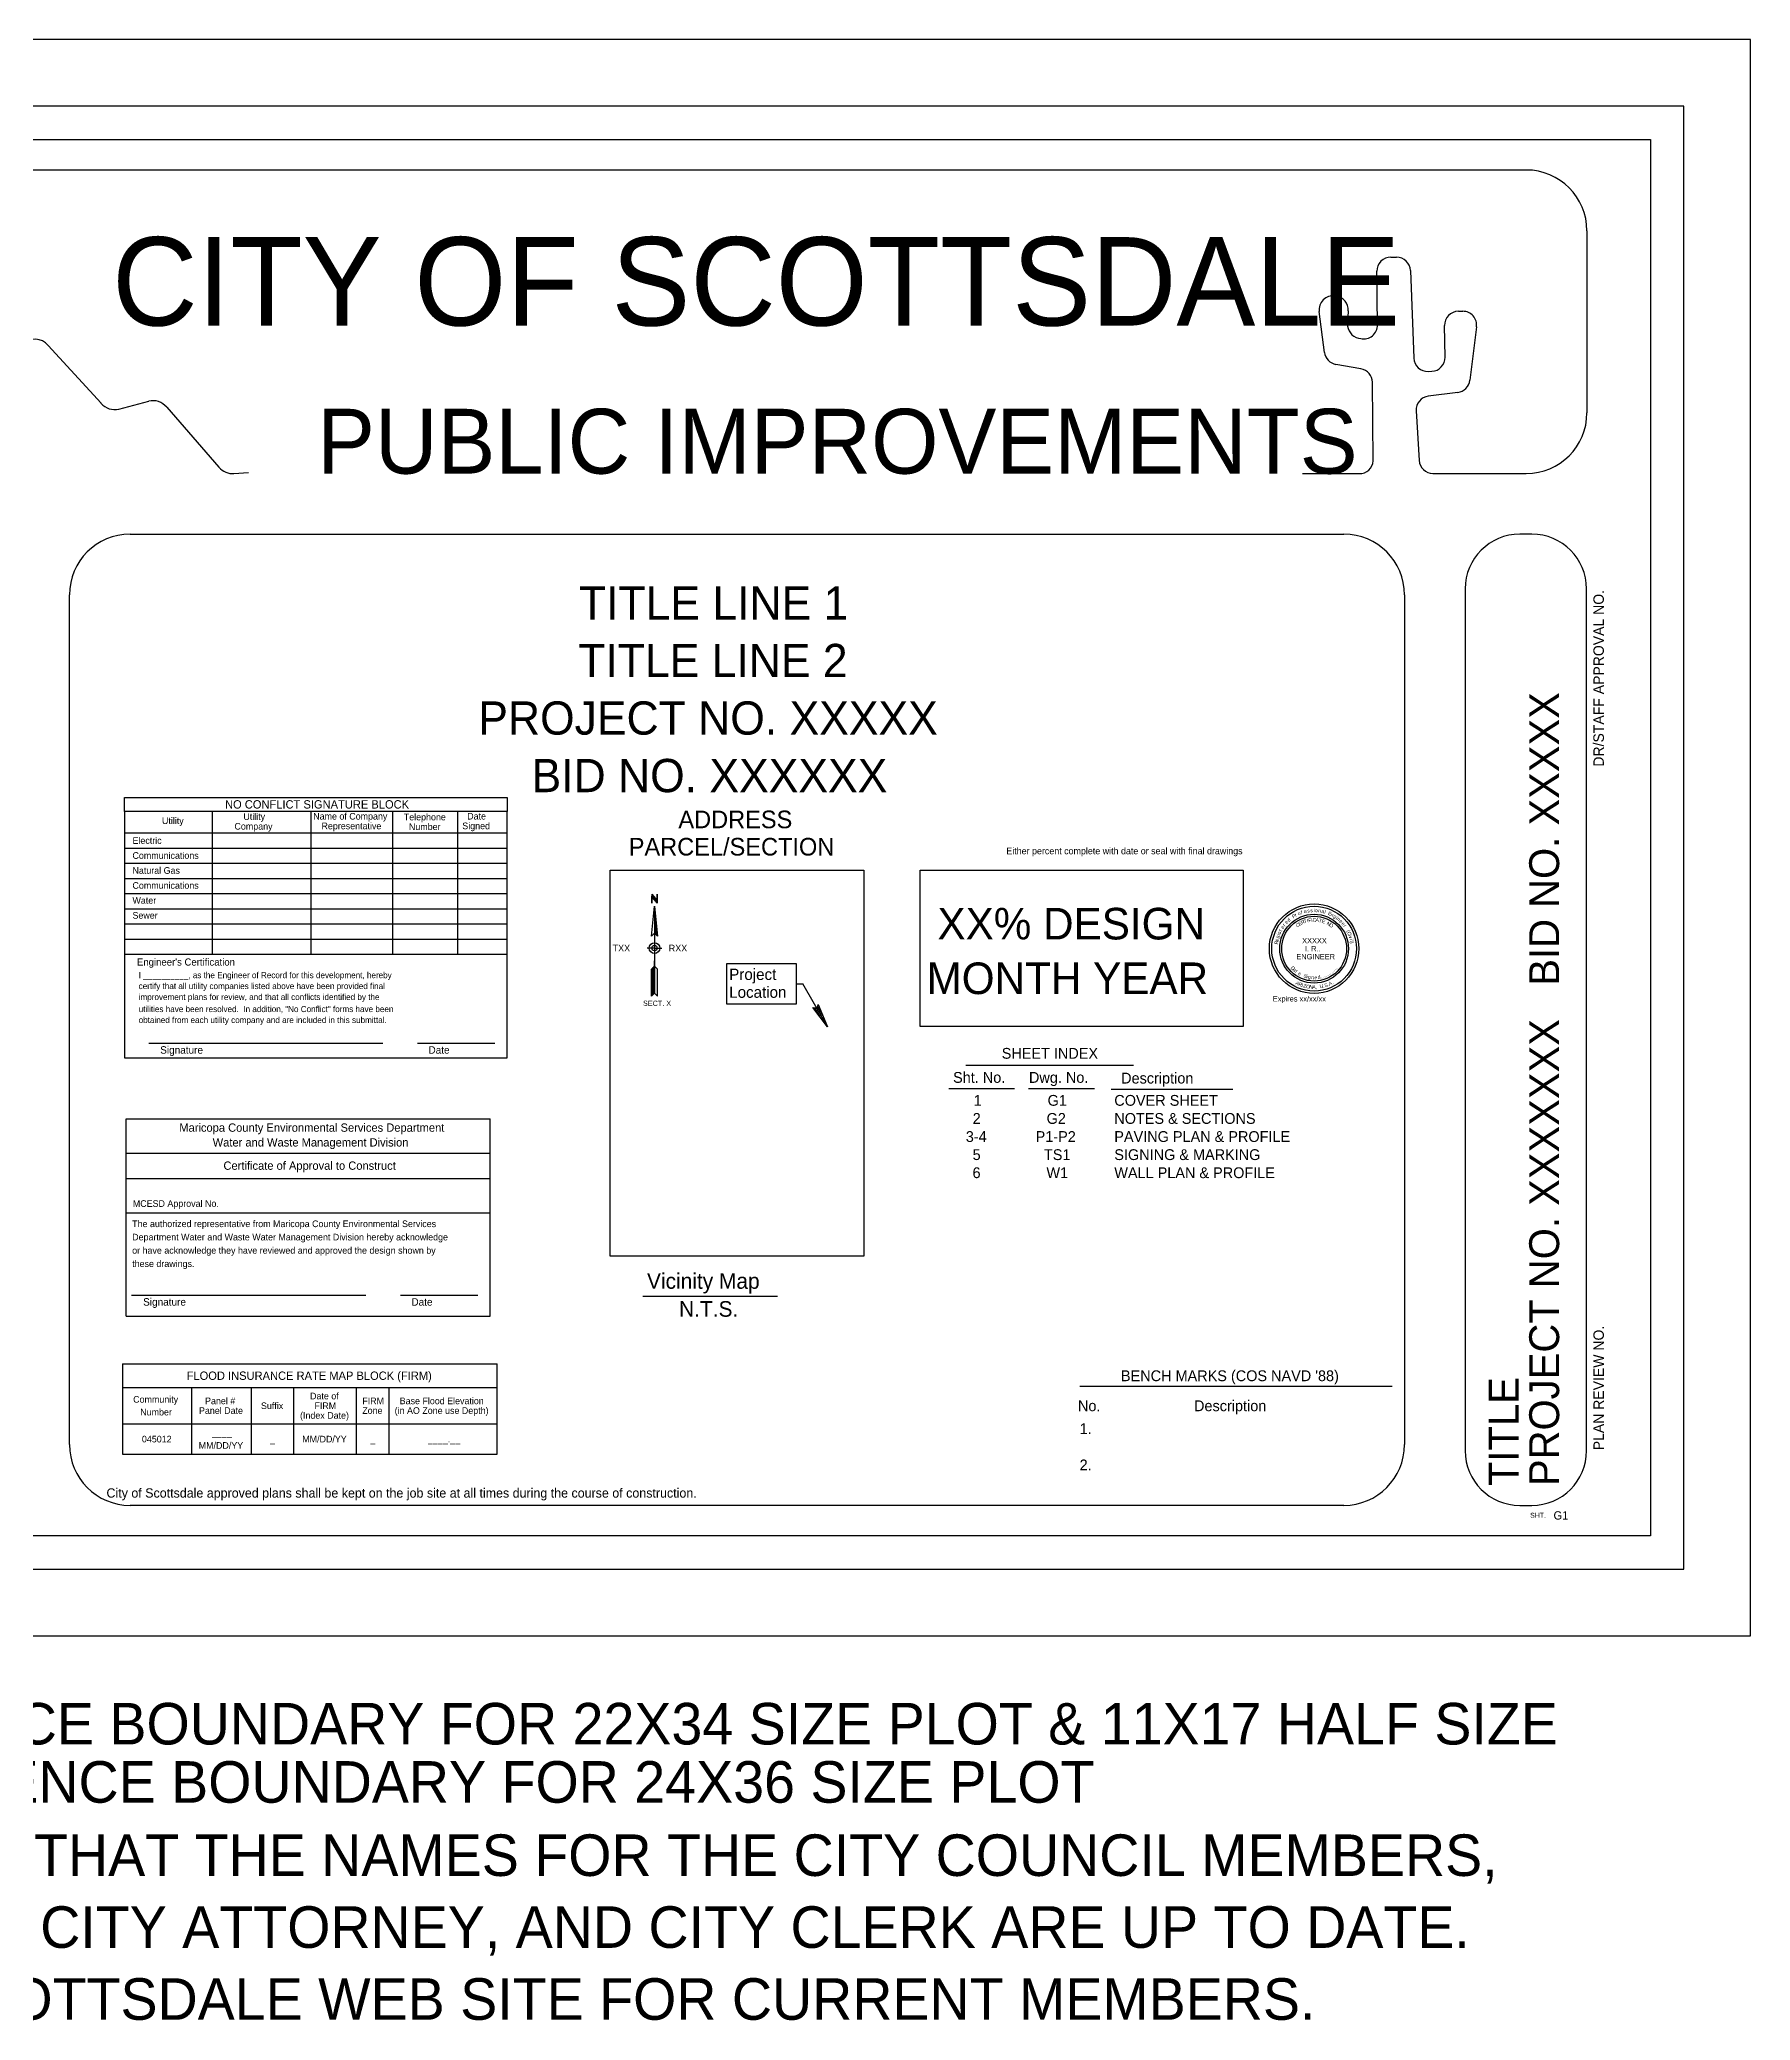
# Model space of a CAD drawing. Extents: x 715005 to 715902, y 929121 to 929716.
# Drawn here: x 715388 to 715902, y 929121 to 929716 of the extents above; entities that cross this region are included whole.
import ezdxf

# ---------------------------------------------------------------- set-up
doc = ezdxf.new("R2010")
doc.units = 0
for name, color, linetype in [('2', 7, 'Continuous'), ('25', 7, 'Continuous'), ('4', 7, 'Continuous'), ('56', 7, 'Continuous'), ('57', 7, 'Continuous'), ('59', 7, 'Continuous'), ('6', 7, 'Continuous'), ('61', 7, 'Continuous'), ('62', 7, 'Continuous'), ('Default', 7, 'Continuous')]:
    doc.layers.add(name, color=color, linetype=linetype)

# ---------------------------------------------------------------- blocks, each defined once
blk = doc.blocks.new('M')
at = {"layer": 'Default'}
for points in [[(24.53, 6.98), (42.7, 21.21)], [(47.66, 20.99), (57.88, 11.46)], [(61.31, 10.52), (67.14, 11.81)], [(70.64, 10.81), (80.73, 0.96)], [(2.35, 0.86), (12.51, 9.12)], [(17.44, 9.04), (19.66, 7.11)], [(-6.33, -0.1), (0, 0)], [(83.65, -0.12), (86.5, 0.06)]]:
    blk.add_lwpolyline(points, dxfattribs=at)
for centre, radius, start, end in [((45.05, 18.2), 3.83, 46.9785, 128.0616), ((14.92, 6.15), 3.83, 48.9662, 129.1291), ((60.49, 14.26), 3.83, 226.9785, 282.4418), ((67.97, 8.07), 3.82, 45.6743, 102.4418), ((22.17, 9.99), 3.83, 228.9662, 308.0616), ((-0.06, 3.82), 3.83, 270.927, 309.1291), ((83.4, 3.69), 3.82, 225.6743, 273.7079)]:
    blk.add_arc(centre, radius, start, end, dxfattribs=at)

msp = doc.modelspace()

# ---------------------------------------------------------------- linework, layer by layer
at = {"layer": '2'}
for p, q in [((715615.39, 929432.39), (715617.24, 929432.39)), ((715624.69, 929419.49), (715617.24, 929432.39)), ((715666.3, 929407.96), (715716.68, 929407.96)), ((715661.19, 929400.92), (715680.96, 929400.92)), ((715685.18, 929400.92), (715704.95, 929400.92)), ((715710.05, 929400.71), (715746.64, 929400.71)), ((715569.17, 929338.42), (715609.65, 929338.42)), ((715700.56, 929311.37), (715794.57, 929311.37))]:
    msp.add_line(p, q, dxfattribs=at)
for points in [[(715594.35, 929426.37), (715615.39, 929426.37), (715615.39, 929438.42), (715594.35, 929438.42)], [(715621.54, 929424.95), (715621.87, 929426.18), (715624.69, 929419.49), (715620.31, 929425.28)]]:
    msp.add_lwpolyline(points, close=True, dxfattribs=at)
msp.add_lwpolyline([(715623.28, 929422.83), (715621.7, 929425.56), (715621.54, 929424.95), (715620.92, 929425.11), (715622.5, 929422.38), (715622.5, 929422.38)], dxfattribs=at)
at = {"layer": '25'}
for p, q in [((715572.65, 929443.11), (715570.4, 929443.11)), ((715572.65, 929443.11), (715574.9, 929443.11)), ((715572.65, 929430.06), (715572.65, 929439.25))]:
    msp.add_line(p, q, dxfattribs=at)
for points in [[(715573.4, 929457.48), (715573.4, 929459.31), (715573.46, 929459.31), (715573.46, 929456.61), (715573.34, 929456.75), (715573.34, 929457.56), (715573.22, 929457.7), (715573.22, 929456.89), (715573.1, 929457.03), (715573.1, 929457.84), (715572.98, 929457.98), (715572.98, 929457.17), (715572.86, 929457.31), (715572.86, 929458.12), (715572.75, 929458.25), (715572.75, 929457.44), (715572.63, 929457.58), (715572.63, 929458.39), (715572.51, 929458.53), (715572.51, 929457.72), (715572.39, 929457.86), (715572.39, 929458.67), (715572.27, 929458.81), (715572.27, 929458), (715572.15, 929458.14), (715572.15, 929458.95), (715572.03, 929459.09), (715572.03, 929458.28), (715571.91, 929458.41), (715571.91, 929459.22), (715571.84, 929459.31), (715571.84, 929456.61), (715571.89, 929456.61), (715571.89, 929458.44), (715573.46, 929456.61), (715573.46, 929457.42), (715571.91, 929459.22)], [(715572.65, 929447.61), (715571.75, 929446.71), (715572.65, 929455.71), (715573.55, 929446.71), (715573.48, 929446.78), (715573.48, 929447.39), (715573.36, 929448.58), (715573.36, 929446.9), (715573.24, 929447.02), (715573.24, 929449.77), (715573.12, 929450.96), (715573.12, 929447.14), (715573.01, 929447.29), (715573.01, 929452.15), (715572.89, 929453.34), (715572.89, 929447.37), (715572.77, 929447.49), (715572.77, 929454.52), (715572.65, 929455.71), (715572.65, 929447.61), (715573.55, 929446.71), (715572.65, 929447.61), (715572.65, 929429.61), (715573.55, 929428.71), (715573.55, 929436.81), (715572.65, 929437.71), (715571.75, 929436.81), (715571.75, 929428.71), (715572.65, 929429.61), (715572.58, 929429.54), (715572.58, 929437.64), (715572.46, 929437.53), (715572.46, 929429.43), (715572.34, 929429.31), (715572.34, 929437.41), (715572.22, 929437.29), (715572.22, 929429.19), (715572.11, 929429.07), (715572.11, 929437.17), (715571.99, 929437.05), (715571.99, 929428.95), (715571.87, 929428.83), (715571.87, 929436.93)]]:
    msp.add_lwpolyline(points, dxfattribs=at)
for points in [[(715571.89, 929458.44), (715571.91, 929459.22), (715573.46, 929457.42), (715573.46, 929456.61)], [(715572.65, 929447.61), (715573.55, 929446.71), (715572.65, 929455.71)], [(715572.65, 929429.61), (715571.75, 929428.71), (715571.75, 929436.81), (715572.65, 929437.71)]]:
    msp.add_lwpolyline(points, close=True, dxfattribs=at)
for radius in [1.62, 0.81]:
    msp.add_circle((715572.65, 929443.11), radius, dxfattribs=at)
at = {"layer": '56'}
msp.add_line((715882.27, 929696.33), (715882.27, 929696.33), dxfattribs=at)
msp.add_lwpolyline([(715202.27, 929256.33), (715882.27, 929256.33), (715882.27, 929696.33), (715202.27, 929696.33)], close=True, dxfattribs=at)
at = {"layer": '57'}
msp.add_line((715902.27, 929716.33), (715902.27, 929716.33), dxfattribs=at)
msp.add_lwpolyline([(715182.27, 929236.33), (715902.27, 929236.33), (715902.27, 929716.33), (715182.27, 929716.33)], close=True, dxfattribs=at)
at = {"layer": '59'}
for p, q in [((715439.64, 929484.16), (715439.64, 929441.26)), ((715469.23, 929484.16), (715469.23, 929441.26)), ((715493.82, 929484.16), (715493.82, 929441.26)), ((715513.36, 929484.16), (715513.36, 929441.26)), ((715413.27, 929477.77), (715528.34, 929477.77)), ((715413.27, 929473.21), (715528.34, 929473.21)), ((715413.27, 929468.64), (715528.34, 929468.64)), ((715413.27, 929464.08), (715528.34, 929464.08)), ((715413.27, 929459.52), (715528.34, 929459.52)), ((715413.27, 929454.95), (715528.34, 929454.95)), ((715413.27, 929450.39), (715528.34, 929450.39)), ((715413.27, 929445.83), (715528.34, 929445.83)), ((715413.27, 929441.26), (715528.34, 929441.26)), ((715420.5, 929414.54), (715490.94, 929414.54)), ((715501.36, 929414.54), (715524.59, 929414.54)), ((715413.7, 929332.48), (715413.7, 929391.74)), ((715413.7, 929391.74), (715523.21, 929391.74)), ((715523.21, 929332.48), (715523.21, 929391.74)), ((715413.7, 929381.45), (715467.25, 929381.45)), ((715467.25, 929381.45), (715523.21, 929381.45)), ((715413.7, 929373.8), (715523.21, 929373.8)), ((715413.7, 929363.48), (715523.21, 929363.48)), ((715415.37, 929338.76), (715485.81, 929338.76)), ((715496.23, 929338.76), (715519.46, 929338.76)), ((715413.7, 929332.48), (715523.21, 929332.48)), ((715412.59, 929318.09), (715525.3, 929318.09)), ((715412.59, 929318.09), (715412.59, 929310.97)), ((715525.3, 929310.97), (715525.3, 929318.09)), ((715412.59, 929310.97), (715412.59, 929300.02)), ((715412.59, 929310.97), (715433.39, 929310.97)), ((715433.39, 929310.97), (715451.31, 929310.97)), ((715433.39, 929310.97), (715433.39, 929290.89)), ((715451.31, 929310.97), (715464.05, 929310.97)), ((715451.31, 929310.97), (715451.31, 929290.89)), ((715464.05, 929310.97), (715482.94, 929310.97)), ((715464.05, 929310.97), (715464.05, 929290.89)), ((715482.94, 929310.97), (715492.83, 929310.97)), ((715482.94, 929310.97), (715482.94, 929290.89)), ((715492.83, 929310.97), (715525.3, 929310.97)), ((715492.83, 929290.89), (715492.83, 929310.97)), ((715525.3, 929300.02), (715525.3, 929310.97)), ((715412.59, 929300.02), (715525.3, 929300.02)), ((715412.59, 929300.02), (715412.59, 929290.89)), ((715525.3, 929290.89), (715525.3, 929300.02)), ((715412.59, 929290.89), (715525.3, 929290.89))]:
    msp.add_line(p, q, dxfattribs=at)
for points in [[(715528.34, 929484.16), (715413.27, 929484.16), (715413.27, 929488.44), (715528.34, 929488.44)], [(715413.27, 929410.1), (715528.34, 929410.1), (715528.34, 929484.16), (715413.27, 929484.16)]]:
    msp.add_lwpolyline(points, close=True, dxfattribs=at)
at = {"layer": '6'}
for p, q in [((715414.92, 929567.59), (715779.99, 929567.59)), ((715836.57, 929567.59), (715832.92, 929567.59)), ((715396.66, 929293.79), (715396.66, 929549.34)), ((715798.24, 929549.34), (715798.24, 929293.79)), ((715816.49, 929551.16), (715816.49, 929291.96)), ((715853, 929291.96), (715853, 929551.16)), ((715779.99, 929275.53), (715414.92, 929275.53)), ((715832.92, 929275.53), (715836.57, 929275.53))]:
    msp.add_line(p, q, dxfattribs=at)
for points in [[(715269, 929677.12), (715834.86, 929677.12)], [(715853.12, 929658.86), (715853.12, 929604.1)], [(715794.12, 929650.9), (715795.83, 929650.9)], [(715790.14, 929630.56), (715789.93, 929646.65)], [(715800.02, 929646.87), (715801.03, 929620.55)], [(715777.27, 929639.24), (715777.67, 929639.19)], [(715774.17, 929622.25), (715772.59, 929634.55)], [(715781.32, 929634.79), (715781.09, 929630.89)], [(715814.45, 929634.63), (715815.75, 929634.63)], [(715784.39, 929626.55), (715785.06, 929626.41)], [(715810.44, 929620.83), (715810.26, 929630.37)], [(715819.91, 929629.92), (715817.91, 929613.88)], [(715785.11, 929617.35), (715777.6, 929618.66)], [(715788.83, 929589.68), (715788.58, 929613.27)], [(715805.4, 929616.53), (715806.43, 929616.57)], [(715814.28, 929610.24), (715805.4, 929609.11)], [(715801.75, 929604.71), (715802.62, 929589.8)], [(715767.58, 929585.86), (715784.64, 929585.86)], [(715806.8, 929585.86), (715829.47, 929585.86)]]:
    msp.add_lwpolyline(points, dxfattribs=at)
for points in [[(715559.28, 929466.51), (715635.62, 929466.51), (715635.62, 929350.49), (715559.28, 929350.49)], [(715652.51, 929466.56), (715749.67, 929466.56), (715749.67, 929419.53), (715652.51, 929419.53)]]:
    msp.add_lwpolyline(points, close=True, dxfattribs=at)
for centre, radius, start, end in [((715834.86, 929658.86), 18.25, 0, 90), ((715794.12, 929646.71), 4.19, 90, 180.754), ((715795.83, 929646.71), 4.19, 2.20566, 90), ((715776.74, 929635.08), 4.19, 82.79312, 187.31681), ((715777.14, 929635.03), 4.19, 356.66905, 82.79312), ((715814.45, 929630.44), 4.19, 90, 181.06116), ((715815.75, 929630.44), 4.19, 352.88563, 90), ((715785.28, 929630.65), 4.19, 176.66905, 257.71647), ((715785.95, 929630.5), 4.19, 257.71647, 0.754), ((715778.32, 929622.79), 4.19, 187.31681, 260.09636), ((715805.22, 929620.71), 4.19, 182.20566, 272.48477), ((715806.25, 929620.76), 4.19, 272.48477, 1.06116), ((715784.39, 929613.22), 4.19, 0.61692, 80.09636), ((715813.75, 929614.4), 4.19, 277.26277, 352.88563), ((715805.93, 929604.96), 4.19, 97.26277, 183.34657), ((715834.86, 929604.1), 18.25, 270, 0), ((715784.84, 929589.84), 3.99, 267.04461, 357.66154), ((715806.8, 929590.05), 4.19, 183.34657, 270), ((715839.97, 933408.3), 3822.45, 269.84267, 269.92343), ((715414.92, 929549.34), 18.25, 90, 180), ((715779.99, 929549.34), 18.25, 0, 90), ((715832.92, 929551.16), 16.43, 90, 180), ((715836.57, 929551.16), 16.43, 0, 90), ((715414.92, 929293.79), 18.25, 180, 270), ((715779.99, 929293.79), 18.25, 270, 0), ((715832.92, 929291.96), 16.43, 180, 270), ((715836.57, 929291.96), 16.43, 270, 0)]:
    msp.add_arc(centre, radius, start, end, dxfattribs=at)
at = {"layer": '61'}
for radius in [13.45, 12.74, 10.34, 9.75]:
    msp.add_circle((715771.05, 929442.95), radius, dxfattribs=at)
at = {"layer": '62'}
msp.add_lwpolyline([(715232.27, 929686.33), (715872.27, 929686.33), (715872.27, 929266.33), (715232.27, 929266.33)], close=True, dxfattribs=at)

# ---------------------------------------------------------------- block references
at = {"layer": '6', "xscale": 1.5515468474409448, "yscale": 1.825349232283465}
msp.add_blockref('M', (715316.36, 929586.03), dxfattribs=at)

# ---------------------------------------------------------------- texts
at = {"layer": '2'}
for s, height, p in [('TITLE LINE 1', 10, (715549.93, 929541.91)), ('TITLE LINE 2', 10, (715549.72, 929524.61)), ('PROJECT NO. XXXXX', 10, (715519.65, 929507.31)), ('BID NO. XXXXXX', 10, (715535.67, 929490.01)), ('ADDRESS', 5.3, (715579.83, 929479.17)), ('PARCEL/SECTION', 5.3, (715564.9, 929470.96)), ('XX% DESIGN', 9.5, (715657.75, 929445.72)), ('Project', 3.4, (715595.13, 929433.53)), ('MONTH YEAR', 9.5, (715654.47, 929429.29)), ('Location', 3.4, (715595.13, 929428.17)), ('SHEET INDEX', 3.25, (715677.08, 929409.85)), ('Sht. No.', 3.25, (715662.45, 929402.6)), ('Dwg. No.', 3.25, (715685.28, 929402.6)), ('Description', 3.25, (715713, 929402.39)), ('1', 3.25, (715668.66, 929395.7)), ('G1', 3.25, (715690.89, 929395.7)), ('COVER SHEET', 3.25, (715710.95, 929395.7)), ('2', 3.25, (715668.35, 929390.26)), ('G2', 3.25, (715690.58, 929390.26)), ('NOTES & SECTIONS', 3.25, (715710.95, 929390.26)), ('3-4', 3.25, (715666.28, 929384.82)), ('P1-P2', 3.25, (715687.29, 929384.82)), ('PAVING PLAN & PROFILE', 3.25, (715710.95, 929384.82)), ('5', 3.25, (715668.33, 929379.38)), ('TS1', 3.25, (715689.8, 929379.38)), ('SIGNING & MARKING', 3.25, (715710.95, 929379.38)), ('6', 3.25, (715668.31, 929373.94)), ('W1', 3.25, (715690.54, 929373.94)), ('WALL PLAN & PROFILE', 3.25, (715710.95, 929373.94)), ('Vicinity Map', 4.7, (715570.39, 929340.66)), ('N.T.S.', 4.7, (715580.04, 929332.26)), ("BENCH MARKS (COS NAVD '88)", 3.25, (715712.95, 929312.88)), ('No.', 3.25, (715700.02, 929303.85)), ('Description', 3.25, (715734.93, 929303.85)), ('1.', 3.25, (715700.52, 929296.96)), ('2.', 3.25, (715700.52, 929286.07)), ('City of Scottsdale approved plans shall be kept on the job site at all times during the course of construction.', 2.8, (715407.81, 929277.86)), ('ALWAYS VERIFY THAT THE NAMES FOR THE CITY COUNCIL MEMBERS,', 12.5, (715246.71, 929164.08)), (' CITY MANAGER, CITY ATTORNEY, AND CITY CLERK ARE UP TO DATE.', 12.5, (715246.71, 929142.46)), ('SEE CITY OF SCOTTSDALE WEB SITE FOR CURRENT MEMBERS. ', 12.5, (715246.71, 929120.83))]:
    msp.add_text(s, height=height, dxfattribs=at).set_placement(p)
for s, p in [('PROJECT NO. XXXXXXX   BID NO. XXXXX', (715844.75, 929281.34)), ('TITLE', (715832.56, 929281.34))]:
    msp.add_text(s, height=9, rotation=90, dxfattribs=at).set_placement(p)
at = {"layer": '25'}
for s, height, rotation, p in [('     TXX', 2.025, 359.99993, (715556.29, 929442.1)), ('RXX   ', 2.025, 359.9998, (715576.92, 929442.1)), ('SECT. X', 1.575, 359.99994, (715569.19, 929425.74))]:
    msp.add_text(s, height=height, rotation=rotation, dxfattribs=at).set_placement(p)
at = {"layer": '4'}
for s, height, p in [('CITY OF SCOTTSDALE', 26.6, (715409.51, 929630.33)), ('PUBLIC IMPROVEMENTS', 19.5, (715471.16, 929585.8))]:
    msp.add_text(s, height=height, dxfattribs=at).set_placement(p)
at = {"layer": '56'}
msp.add_text('USE INSIDE FENCE BOUNDARY FOR 22X34 SIZE PLOT & 11X17 HALF SIZE', height=12.5, dxfattribs=at).set_placement((715248.01, 929203.62))
at = {"layer": '57'}
msp.add_text('USE OUTSIDE FENCE BOUNDARY FOR 24X36 SIZE PLOT', height=12.5, dxfattribs=at).set_placement((715248.01, 929186.11))
at = {"layer": '59'}
for s, height, p in [('Utility', 2, (715424.5, 929480.42)), ('NO CONFLICT SIGNATURE BLOCK', 2.5, (715443.47, 929485.09)), ('Utility', 2, (715448.98, 929481.66)), ('Name of Company', 2, (715469.99, 929481.77)), ('Telephone', 2, (715497.24, 929481.53)), ('Date', 2, (715516.31, 929481.79)), ('Electric', 2, (715415.63, 929474.46)), ('Company', 2, (715446.31, 929478.75)), ('Representative', 2, (715472.49, 929478.85)), ('Number', 2, (715498.78, 929478.62)), ('Signed', 2, (715514.84, 929478.87)), ('Communications', 2, (715415.63, 929469.96)), ('Natural Gas', 2, (715415.63, 929465.46)), ('Water', 2, (715415.63, 929456.46)), ('Communications', 2, (715415.63, 929460.96)), ('Sewer', 2, (715415.63, 929451.96)), ("Engineer's Certification", 2.15, (715416.98, 929437.86)), ('I __________, as the Engineer of Record for this development, hereby', 1.8252, (715417.49, 929434.07)), ('certify that all utility companies listed above have been provided final', 1.8252, (715417.49, 929430.79)), ('improvement plans for review, and that all conflicts identified by the', 1.8252, (715417.49, 929427.5)), ('utilities have been resolved.  In addition, "No Conflict" forms have been', 1.8252, (715417.49, 929423.87)), ('obtained from each utility company and are included in this submittal.', 1.8252, (715417.49, 929420.58)), ('Signature', 2.25, (715423.97, 929411.36)), ('Date', 2.25, (715504.66, 929411.36)), ('Maricopa County Environmental Services Department', 2.5, (715429.72, 929387.89)), ('Water and Waste Management Division', 2.5, (715439.75, 929383.45)), ('Certificate of Approval to Construct', 2.5, (715443, 929376.45)), ('MCESD Approval No.', 2, (715415.74, 929365.3)), ('The authorized representative from Maricopa County Environmental Services', 2, (715415.54, 929359.21)), ('Department Water and Waste Water Management Division hereby acknowledge', 2, (715415.54, 929355.21)), ('or have acknowledge they have reviewed and approved the design shown by', 2, (715415.54, 929351.21)), ('these drawings. ', 2, (715415.54, 929347.21)), ('Signature', 2.25, (715418.84, 929335.59)), ('Date', 2.25, (715499.53, 929335.59)), ('FLOOD INSURANCE RATE MAP BLOCK (FIRM)', 2.5, (715431.92, 929313.28)), ('Date of', 2, (715469.04, 929307.41)), ('Community', 2, (715415.83, 929306.41)), ('Number', 2, (715417.97, 929302.58)), ('Panel Date', 2, (715435.63, 929303.04)), ('Panel #', 2, (715437.46, 929305.95)), ('Suffix', 2, (715454.28, 929304.49)), ('(Index Date)', 2, (715466.03, 929301.58)), ('FIRM', 2, (715470.36, 929304.49)), ('Zone', 2, (715484.74, 929303.04)), ('FIRM', 2, (715484.75, 929305.95)), ('(in AO Zone use Depth)', 2, (715494.49, 929303.04)), ('Base Flood Elevation', 2, (715496.01, 929305.95)), ('045012', 2, (715418.47, 929294.46)), ('MM/DD/YY', 2, (715435.55, 929292.54)), ('____', 2, (715439.57, 929296.37)), ('_', 2, (715456.99, 929294.46)), ('MM/DD/YY', 2, (715466.7, 929294.46)), ('_', 2, (715487.19, 929294.46)), ('____.__', 2, (715504.51, 929294.46))]:
    msp.add_text(s, height=height, dxfattribs=at).set_placement(p)
at = {"layer": '61'}
for s, height, p in [('Either percent complete with date or seal with final drawings', 2, (715678.47, 929471.34)), ('ENGINEER', 1.614, (715765.7, 929439.74)), ('XXXXX', 1.614, (715767.44, 929444.55)), ('I. R..', 1.614, (715768.3, 929442.14)), ('Expires xx/xx/xx', 1.6135, (715758.63, 929427.06)), ('G1 ', 2.5, (715843.06, 929271.26)), ('SHT.', 1.5, (715836.04, 929271.81))]:
    msp.add_text(s, height=height, dxfattribs=at).set_placement(p)
for s, rotation, p in [('P', 30.34947, (715764.79, 929452.02)), ('r', 25.62988, (715765.51, 929452.49)), ('o', 20.91029, (715766.34, 929452.92)), ('f', 16.19071, (715767.22, 929453.28)), ('e', 11.47112, (715768.12, 929453.57)), ('s', 6.75153, (715769.04, 929453.79)), ('s', 2.03194, (715769.9, 929453.91)), ('i', 2.03194, (715770.91, 929453.95)), ('o', 357.31236, (715771.29, 929453.95)), ('n', 352.59277, (715772.22, 929453.88)), ('a', 347.87318, (715773.16, 929453.75)), ('l', 343.1536, (715774.06, 929453.54)), ('E', 338.43401, (715775.12, 929453.18)), ('n', 333.71442, (715775.88, 929452.83)), ('g', 328.99484, (715776.7, 929452.38)), ('i', 324.27525, (715777.48, 929451.88)), ('g', 72.82575, (715760.45, 929445.94)), ('i', 68.10616, (715760.76, 929446.84)), ('s', 63.38658, (715760.86, 929447.18)), ('t', 58.66699, (715761.24, 929447.97)), ('e', 53.9474, (715761.69, 929448.78)), ('r', 49.22781, (715762.21, 929449.56)), ('e', 44.50823, (715762.81, 929450.26)), ('d', 39.78864, (715763.46, 929450.94)), ('C', 36.75825, (715765.96, 929449.29)), ('E', 31.36428, (715766.68, 929449.79)), ('R', 25.97031, (715767.4, 929450.21)), ('T', 20.57634, (715768.15, 929450.55)), ('I', 15.18238, (715769.05, 929450.82)), ('F', 9.78841, (715769.4, 929450.91)), ('I', 4.39444, (715770.22, 929451.03)), ('C', 359.00047, (715770.58, 929451.07)), ('A', 353.6065, (715771.43, 929451.09)), ('T', 348.21254, (715772.35, 929450.96)), ('E', 342.81857, (715773.21, 929450.78)), ('N', 332.03063, (715774.71, 929450.21)), ('O', 326.63666, (715775.44, 929449.79)), ('n', 319.55566, (715777.77, 929451.66)), ('e', 314.83608, (715778.49, 929451.07)), ('e', 310.11649, (715779.15, 929450.42)), ('r', 305.3969, (715779.76, 929449.68)), ('(', 295.95773, (715780.7, 929448.24)), ('C', 295.95773, (715780.93, 929447.78)), ('i', 291.23814, (715781.29, 929446.98)), ('v', 286.51855, (715781.44, 929446.64)), ('R', 82.26492, (715760.13, 929444.16)), ('e', 77.54534, (715760.25, 929445.04)), (')', 281.79897, (715781.87, 929444.91)), ('i', 281.79897, (715781.69, 929445.78)), ('l', 281.79897, (715781.8, 929445.26)), ('D', 308.4557, (715763.91, 929437.16)), ('a', 319.24364, (715764.5, 929436.45)), ('t', 324.63761, (715765.26, 929435.81)), ('e', 330.03158, (715766.08, 929435.19)), ('S', 340.81951, (715767.78, 929434.35)), ('i', 346.21348, (715768.69, 929434.06)), ('g', 351.60745, (715769.13, 929433.93)), ('n', 357.00142, (715770.15, 929433.79)), ('e', 2.39538, (715771.16, 929433.75)), ('d', 7.78935, (715772.2, 929433.83)), ('.', 18.57729, (715774.17, 929434.29)), ('.', 23.97126, (715774.62, 929434.46)), ('.', 23.97126, (715775.1, 929434.69)), ('.', 29.36523, (715775.53, 929434.91)), ('.', 34.75919, (715775.95, 929435.14)), ('.', 34.75919, (715776.36, 929435.45)), ('.', 40.15316, (715776.76, 929435.72)), ('.', 40.15316, (715777.15, 929436.06)), ('.', 45.54713, (715777.5, 929436.38)), ('.', 45.54713, (715777.87, 929436.78)), ('A', 333.5867, (715765.35, 929432.31)), ('R', 338.29683, (715766.25, 929431.88)), ('I', 343.00696, (715767.15, 929431.52)), ('Z', 343.00696, (715767.65, 929431.38)), ('O', 347.71708, (715768.57, 929431.14)), ('N', 352.42721, (715769.56, 929430.98)), ('A', 357.13733, (715770.51, 929430.89)), (',', 1.84746, (715771.52, 929430.89)), ('U', 11.26771, (715772.83, 929431)), ('.', 13.18332, (715773.21, 929434.01)), ('.', 18.57729, (715773.68, 929434.13)), ('.', 15.97784, (715773.81, 929431.18)), ('S', 15.97784, (715774.31, 929431.32)), ('.', 20.68796, (715775.23, 929431.63)), ('A', 25.39809, (715775.66, 929431.79)), ('.', 25.39809, (715776.61, 929432.24))]:
    msp.add_text(s, height=1.08, rotation=rotation, dxfattribs=at).set_placement(p)
at = {"layer": '62'}
for s, p in [('DR/STAFF APPROVAL NO.', (715858.2, 929497.69)), ('PLAN REVIEW NO.', (715858.2, 929292.1))]:
    msp.add_text(s, height=3.15, rotation=90, dxfattribs=at).set_placement(p)

doc.saveas('drawing.dxf')
